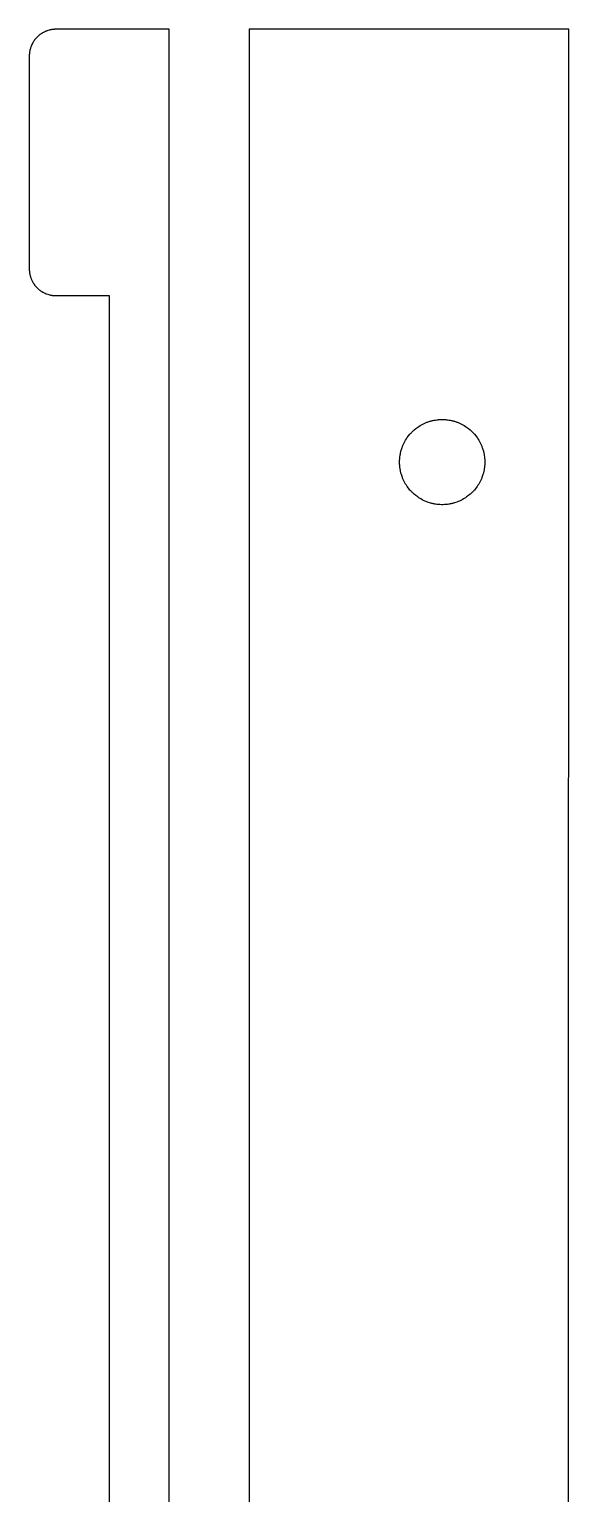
# Model space of a CAD drawing. Header units: metres. Extents: x -3 to 104, y 0 to 110.
# Drawn here: x -3 to 17.2, y 55 to 110 of the extents above; entities that cross this region are included whole.
import ezdxf

# ---------------------------------------------------------------- set-up
doc = ezdxf.new("R2010")
doc.units = ezdxf.units.M

msp = doc.modelspace()

# ---------------------------------------------------------------- linework, layer by layer
for p, q in [((-2.24219, 109.971), (-2.30859, 109.951)), ((-2.22461, 109.975), (-2.24219, 109.971)), ((-2.20801, 109.979), (-2.22461, 109.975)), ((-2.19043, 109.981), (-2.20801, 109.979)), ((-2.17383, 109.984), (-2.19043, 109.981)), ((-2.15625, 109.987), (-2.17383, 109.984)), ((-2.13965, 109.99), (-2.15625, 109.987)), ((-2.06934, 109.998), (-2.13965, 109.99)), ((-2.05273, 109.999), (-2.06934, 109.998)), ((-2.03516, 109.999), (-2.05273, 109.999)), ((-2.01758, 110), (-2.03516, 109.999)), ((2.25, 110), (-2.01758, 110)), ((2.25, 18.25), (2.25, 110)), ((17.25, 110), (5.25, 110)), ((5.25, 110), (5.25, 18.25)), ((17.2354, 18.168), (17.25, 110)), ((-2.90625, 109.423), (-2.91309, 109.406)), ((-2.88281, 109.47), (-2.90625, 109.423)), ((-2.875, 109.484), (-2.88281, 109.47)), ((-2.86621, 109.5), (-2.875, 109.484)), ((-2.85742, 109.515), (-2.86621, 109.5)), ((-2.84766, 109.53), (-2.85742, 109.515)), ((-2.83887, 109.545), (-2.84766, 109.53)), ((-2.8291, 109.56), (-2.83887, 109.545)), ((-2.81934, 109.573), (-2.8291, 109.56)), ((-2.80859, 109.588), (-2.81934, 109.573)), ((-2.79883, 109.602), (-2.80859, 109.588)), ((-2.77734, 109.629), (-2.79883, 109.602)), ((-2.76562, 109.643), (-2.77734, 109.629)), ((-2.75488, 109.656), (-2.76562, 109.643)), ((-2.71973, 109.694), (-2.75488, 109.656)), ((-2.69434, 109.72), (-2.71973, 109.694)), ((-2.65625, 109.755), (-2.69434, 109.72)), ((-2.64258, 109.766), (-2.65625, 109.755)), ((-2.62891, 109.777), (-2.64258, 109.766)), ((-2.60156, 109.799), (-2.62891, 109.777)), ((-2.58789, 109.809), (-2.60156, 109.799)), ((-2.57324, 109.819), (-2.58789, 109.809)), ((-2.55957, 109.829), (-2.57324, 109.819)), ((-2.54492, 109.839), (-2.55957, 109.829)), ((-2.53027, 109.848), (-2.54492, 109.839)), ((-2.51465, 109.857), (-2.53027, 109.848)), ((-2.5, 109.866), (-2.51465, 109.857)), ((-2.48438, 109.875), (-2.5, 109.866)), ((-2.46973, 109.883), (-2.48438, 109.875)), ((-2.42285, 109.906), (-2.46973, 109.883)), ((-2.40625, 109.913), (-2.42285, 109.906)), ((-2.39062, 109.921), (-2.40625, 109.913)), ((-2.375, 109.927), (-2.39062, 109.921)), ((-2.3584, 109.934), (-2.375, 109.927)), ((-2.30859, 109.951), (-2.3584, 109.934)), ((-2.99902, 109.035), (-3, 109.018)), ((-3, 109.018), (-3, 100.982)), ((-2.99805, 109.069), (-2.99902, 109.053)), ((-2.99902, 109.053), (-2.99902, 109.035)), ((-2.99023, 109.14), (-2.99805, 109.069)), ((-2.9873, 109.156), (-2.99023, 109.14)), ((-2.98438, 109.174), (-2.9873, 109.156)), ((-2.98145, 109.19), (-2.98438, 109.174)), ((-2.97852, 109.208), (-2.98145, 109.19)), ((-2.97461, 109.225), (-2.97852, 109.208)), ((-2.9707, 109.242), (-2.97461, 109.225)), ((-2.95117, 109.309), (-2.9707, 109.242)), ((-2.93359, 109.358), (-2.95117, 109.309)), ((-2.92676, 109.375), (-2.93359, 109.358)), ((-2.9209, 109.391), (-2.92676, 109.375)), ((-2.91309, 109.406), (-2.9209, 109.391)), ((-3, 100.982), (-2.99902, 100.965)), ((-2.99902, 100.965), (-2.99902, 100.947)), ((-2.99902, 100.947), (-2.99805, 100.931)), ((-2.99805, 100.931), (-2.99023, 100.86)), ((-2.99023, 100.86), (-2.9873, 100.844)), ((-2.9873, 100.844), (-2.98438, 100.826)), ((-2.98438, 100.826), (-2.98145, 100.81)), ((-2.98145, 100.81), (-2.97852, 100.792)), ((-2.97852, 100.792), (-2.97461, 100.775)), ((-2.97461, 100.775), (-2.9707, 100.758)), ((-2.9707, 100.758), (-2.95117, 100.691)), ((-2.95117, 100.691), (-2.93359, 100.642)), ((-2.93359, 100.642), (-2.92676, 100.625)), ((-2.92676, 100.625), (-2.9209, 100.609)), ((-2.9209, 100.609), (-2.91309, 100.594)), ((-2.91309, 100.594), (-2.90625, 100.577)), ((-2.90625, 100.577), (-2.88281, 100.53)), ((-2.88281, 100.53), (-2.875, 100.516)), ((-2.875, 100.516), (-2.86621, 100.5)), ((-2.86621, 100.5), (-2.85742, 100.485)), ((-2.85742, 100.485), (-2.84766, 100.47)), ((-2.84766, 100.47), (-2.83887, 100.455)), ((-2.83887, 100.455), (-2.8291, 100.44)), ((-2.8291, 100.44), (-2.81934, 100.427)), ((-2.81934, 100.427), (-2.80859, 100.412)), ((-2.80859, 100.412), (-2.79883, 100.398)), ((-2.79883, 100.398), (-2.77734, 100.371)), ((-2.77734, 100.371), (-2.76562, 100.357)), ((-2.76562, 100.357), (-2.75488, 100.344)), ((-2.75488, 100.344), (-2.71973, 100.306)), ((-2.71973, 100.306), (-2.69434, 100.28)), ((-2.69434, 100.28), (-2.65625, 100.245)), ((-2.65625, 100.245), (-2.64258, 100.234)), ((-2.64258, 100.234), (-2.62891, 100.223)), ((-2.62891, 100.223), (-2.60156, 100.201)), ((-2.60156, 100.201), (-2.58789, 100.191)), ((-2.58789, 100.191), (-2.57324, 100.181)), ((-2.57324, 100.181), (-2.55957, 100.171)), ((-2.55957, 100.171), (-2.54492, 100.161)), ((-2.54492, 100.161), (-2.53027, 100.152)), ((-2.53027, 100.152), (-2.51465, 100.143)), ((-2.51465, 100.143), (-2.5, 100.134)), ((-2.5, 100.134), (-2.48438, 100.125)), ((-2.48438, 100.125), (-2.46973, 100.117)), ((-2.46973, 100.117), (-2.42285, 100.094)), ((-2.42285, 100.094), (-2.40625, 100.087)), ((-2.40625, 100.087), (-2.39062, 100.079)), ((-2.39062, 100.079), (-2.375, 100.073)), ((-2.375, 100.073), (-2.3584, 100.066)), ((-2.3584, 100.066), (-2.30859, 100.049)), ((-2.30859, 100.049), (-2.24219, 100.029)), ((-2.24219, 100.029), (-2.22461, 100.025)), ((-2.22461, 100.025), (-2.20801, 100.021)), ((-2.20801, 100.021), (-2.19043, 100.019)), ((-2.19043, 100.019), (-2.17383, 100.016)), ((-2.17383, 100.016), (-2.15625, 100.013)), ((-2.15625, 100.013), (-2.13965, 100.01)), ((-2.13965, 100.01), (-2.06934, 100.002)), ((-2.06934, 100.002), (-2.05273, 100.001)), ((-2.05273, 100.001), (-2.03516, 100.001)), ((-2.03516, 100.001), (-2.01758, 100)), ((-2.01758, 100), (0, 100)), ((0, 100), (0, 40)), ((11.6758, 95.1211), (11.7002, 95.1357)), ((11.7002, 95.1357), (11.749, 95.1631)), ((11.749, 95.1631), (11.7734, 95.1758)), ((11.7734, 95.1758), (11.7988, 95.1885)), ((11.7988, 95.1885), (11.8496, 95.2119)), ((11.8496, 95.2119), (11.9004, 95.2334)), ((11.9004, 95.2334), (11.9268, 95.2441)), ((11.9268, 95.2441), (11.9531, 95.2539)), ((11.9531, 95.2539), (12.0322, 95.2803)), ((12.0322, 95.2803), (12.0586, 95.2881)), ((12.0586, 95.2881), (12.0859, 95.2959)), ((12.0859, 95.2959), (12.1133, 95.3027)), ((12.1133, 95.3027), (12.1396, 95.3086)), ((12.1396, 95.3086), (12.167, 95.3154)), ((12.167, 95.3154), (12.1943, 95.3203)), ((12.1943, 95.3203), (12.2217, 95.3262)), ((12.2217, 95.3262), (12.25, 95.3301)), ((12.25, 95.3301), (12.3047, 95.3379)), ((12.3047, 95.3379), (12.333, 95.3408)), ((12.333, 95.3408), (12.3604, 95.3438)), ((12.3604, 95.3438), (12.3887, 95.3457)), ((12.3887, 95.3457), (12.416, 95.3477)), ((12.416, 95.3477), (12.4717, 95.3496)), ((12.4717, 95.3496), (12.5283, 95.3496)), ((12.5283, 95.3496), (12.584, 95.3477)), ((12.584, 95.3477), (12.6113, 95.3457)), ((12.6113, 95.3457), (12.6396, 95.3438)), ((12.6396, 95.3438), (12.667, 95.3408)), ((12.667, 95.3408), (12.6953, 95.3379)), ((12.6953, 95.3379), (12.75, 95.3301)), ((12.75, 95.3301), (12.7783, 95.3262)), ((12.7783, 95.3262), (12.8057, 95.3203)), ((12.8057, 95.3203), (12.833, 95.3154)), ((12.833, 95.3154), (12.8604, 95.3086)), ((12.8604, 95.3086), (12.8867, 95.3027)), ((12.8867, 95.3027), (12.9141, 95.2959)), ((12.9141, 95.2959), (12.9414, 95.2881)), ((12.9414, 95.2881), (12.9678, 95.2803)), ((12.9678, 95.2803), (13.0469, 95.2539)), ((13.0469, 95.2539), (13.0732, 95.2441)), ((13.0732, 95.2441), (13.0996, 95.2334)), ((13.0996, 95.2334), (13.1504, 95.2119)), ((13.1504, 95.2119), (13.2012, 95.1885)), ((13.2012, 95.1885), (13.2266, 95.1758)), ((13.2266, 95.1758), (13.251, 95.1631)), ((13.251, 95.1631), (13.2998, 95.1357)), ((13.2998, 95.1357), (13.3242, 95.1211)), ((11.1143, 94.5498), (11.1289, 94.5742)), ((11.1289, 94.5742), (11.1582, 94.6211)), ((11.1582, 94.6211), (11.1895, 94.668)), ((11.1895, 94.668), (11.2393, 94.7354)), ((11.2393, 94.7354), (11.292, 94.7998)), ((11.292, 94.7998), (11.3105, 94.8203)), ((11.3105, 94.8203), (11.3301, 94.8408)), ((11.3301, 94.8408), (11.3486, 94.8613)), ((11.3486, 94.8613), (11.3682, 94.8818)), ((11.3682, 94.8818), (11.3887, 94.9014)), ((11.3887, 94.9014), (11.4092, 94.9199)), ((11.4092, 94.9199), (11.4297, 94.9395)), ((11.4297, 94.9395), (11.4502, 94.958)), ((11.4502, 94.958), (11.5146, 95.0107)), ((11.5146, 95.0107), (11.582, 95.0605)), ((11.582, 95.0605), (11.6289, 95.0918)), ((11.6289, 95.0918), (11.6758, 95.1211)), ((13.3242, 95.1211), (13.3711, 95.0918)), ((13.3711, 95.0918), (13.418, 95.0605)), ((13.418, 95.0605), (13.4854, 95.0107)), ((13.4854, 95.0107), (13.5498, 94.958)), ((13.5498, 94.958), (13.5703, 94.9395)), ((13.5703, 94.9395), (13.5908, 94.9199)), ((13.5908, 94.9199), (13.6113, 94.9014)), ((13.6113, 94.9014), (13.6318, 94.8818)), ((13.6318, 94.8818), (13.6514, 94.8613)), ((13.6514, 94.8613), (13.6699, 94.8408)), ((13.6699, 94.8408), (13.6895, 94.8203)), ((13.6895, 94.8203), (13.708, 94.7998)), ((13.708, 94.7998), (13.7607, 94.7354)), ((13.7607, 94.7354), (13.8105, 94.668)), ((13.8105, 94.668), (13.8418, 94.6211)), ((13.8418, 94.6211), (13.8711, 94.5742)), ((13.8711, 94.5742), (13.8857, 94.5498)), ((10.9199, 94), (10.9238, 94.0283)), ((10.9238, 94.0283), (10.9297, 94.0557)), ((10.9297, 94.0557), (10.9346, 94.083)), ((10.9346, 94.083), (10.9414, 94.1104)), ((10.9414, 94.1104), (10.9473, 94.1367)), ((10.9473, 94.1367), (10.9541, 94.1641)), ((10.9541, 94.1641), (10.9619, 94.1914)), ((10.9619, 94.1914), (10.9697, 94.2178)), ((10.9697, 94.2178), (10.9961, 94.2969)), ((10.9961, 94.2969), (11.0059, 94.3232)), ((11.0059, 94.3232), (11.0166, 94.3496)), ((11.0166, 94.3496), (11.0381, 94.4004)), ((11.0381, 94.4004), (11.0615, 94.4512)), ((11.0615, 94.4512), (11.0742, 94.4766)), ((11.0742, 94.4766), (11.0869, 94.501)), ((11.0869, 94.501), (11.1143, 94.5498)), ((13.8857, 94.5498), (13.9131, 94.501)), ((13.9131, 94.501), (13.9258, 94.4766)), ((13.9258, 94.4766), (13.9385, 94.4512)), ((13.9385, 94.4512), (13.9619, 94.4004)), ((13.9619, 94.4004), (13.9834, 94.3496)), ((13.9834, 94.3496), (13.9941, 94.3232)), ((13.9941, 94.3232), (14.0039, 94.2969)), ((14.0039, 94.2969), (14.0303, 94.2178)), ((14.0303, 94.2178), (14.0381, 94.1914)), ((14.0381, 94.1914), (14.0459, 94.1641)), ((14.0459, 94.1641), (14.0527, 94.1367)), ((14.0527, 94.1367), (14.0586, 94.1104)), ((14.0586, 94.1104), (14.0654, 94.083)), ((14.0654, 94.083), (14.0703, 94.0557)), ((14.0703, 94.0557), (14.0762, 94.0283)), ((14.0762, 94.0283), (14.0801, 94)), ((10.9004, 93.7783), (10.9023, 93.834)), ((10.9004, 93.7217), (10.9004, 93.7783)), ((10.9023, 93.666), (10.9004, 93.7217)), ((10.9023, 93.834), (10.9043, 93.8613)), ((10.9043, 93.6387), (10.9023, 93.666)), ((10.9043, 93.8613), (10.9062, 93.8896)), ((10.9062, 93.6104), (10.9043, 93.6387)), ((10.9062, 93.8896), (10.9092, 93.917)), ((10.9092, 93.583), (10.9062, 93.6104)), ((10.9092, 93.917), (10.9121, 93.9453)), ((10.9121, 93.5547), (10.9092, 93.583)), ((10.9121, 93.9453), (10.9199, 94)), ((10.9199, 93.5), (10.9121, 93.5547)), ((10.9238, 93.4717), (10.9199, 93.5)), ((14.0801, 93.5), (14.0762, 93.4717)), ((14.0801, 94), (14.0879, 93.9453)), ((14.0879, 93.5547), (14.0801, 93.5)), ((14.0879, 93.9453), (14.0908, 93.917)), ((14.0908, 93.583), (14.0879, 93.5547)), ((14.0908, 93.917), (14.0938, 93.8896)), ((14.0938, 93.6104), (14.0908, 93.583)), ((14.0938, 93.8896), (14.0957, 93.8613)), ((14.0957, 93.6387), (14.0938, 93.6104)), ((14.0957, 93.8613), (14.0977, 93.834)), ((14.0977, 93.666), (14.0957, 93.6387)), ((14.0977, 93.834), (14.0996, 93.7783)), ((14.0996, 93.7217), (14.0977, 93.666)), ((14.0996, 93.7783), (14.0996, 93.7217)), ((10.9297, 93.4443), (10.9238, 93.4717)), ((10.9346, 93.417), (10.9297, 93.4443)), ((10.9414, 93.3896), (10.9346, 93.417)), ((10.9473, 93.3633), (10.9414, 93.3896)), ((10.9541, 93.3359), (10.9473, 93.3633)), ((10.9619, 93.3086), (10.9541, 93.3359)), ((10.9697, 93.2822), (10.9619, 93.3086)), ((10.9961, 93.2031), (10.9697, 93.2822)), ((11.0059, 93.1768), (10.9961, 93.2031)), ((11.0166, 93.1504), (11.0059, 93.1768)), ((11.0381, 93.0996), (11.0166, 93.1504)), ((11.0615, 93.0488), (11.0381, 93.0996)), ((11.0742, 93.0234), (11.0615, 93.0488)), ((11.0869, 92.999), (11.0742, 93.0234)), ((11.1143, 92.9502), (11.0869, 92.999)), ((11.1289, 92.9258), (11.1143, 92.9502)), ((11.1582, 92.8789), (11.1289, 92.9258)), ((13.8711, 92.9258), (13.8418, 92.8789)), ((13.8857, 92.9502), (13.8711, 92.9258)), ((13.9131, 92.999), (13.8857, 92.9502)), ((13.9258, 93.0234), (13.9131, 92.999)), ((13.9385, 93.0488), (13.9258, 93.0234)), ((13.9619, 93.0996), (13.9385, 93.0488)), ((13.9834, 93.1504), (13.9619, 93.0996)), ((13.9941, 93.1768), (13.9834, 93.1504)), ((14.0039, 93.2031), (13.9941, 93.1768)), ((14.0303, 93.2822), (14.0039, 93.2031)), ((14.0381, 93.3086), (14.0303, 93.2822)), ((14.0459, 93.3359), (14.0381, 93.3086)), ((14.0527, 93.3633), (14.0459, 93.3359)), ((14.0586, 93.3896), (14.0527, 93.3633)), ((14.0654, 93.417), (14.0586, 93.3896)), ((14.0703, 93.4443), (14.0654, 93.417)), ((14.0762, 93.4717), (14.0703, 93.4443)), ((11.1895, 92.832), (11.1582, 92.8789)), ((11.2393, 92.7646), (11.1895, 92.832)), ((11.292, 92.7002), (11.2393, 92.7646)), ((11.3105, 92.6797), (11.292, 92.7002)), ((11.3301, 92.6592), (11.3105, 92.6797)), ((11.3486, 92.6387), (11.3301, 92.6592)), ((11.3682, 92.6182), (11.3486, 92.6387)), ((11.3887, 92.5986), (11.3682, 92.6182)), ((11.4092, 92.5801), (11.3887, 92.5986)), ((11.4297, 92.5605), (11.4092, 92.5801)), ((11.4502, 92.542), (11.4297, 92.5605)), ((11.5146, 92.4893), (11.4502, 92.542)), ((11.582, 92.4395), (11.5146, 92.4893)), ((11.6289, 92.4082), (11.582, 92.4395)), ((11.6758, 92.3789), (11.6289, 92.4082)), ((11.7002, 92.3643), (11.6758, 92.3789)), ((13.3242, 92.3789), (13.2998, 92.3643)), ((13.3711, 92.4082), (13.3242, 92.3789)), ((13.418, 92.4395), (13.3711, 92.4082)), ((13.4854, 92.4893), (13.418, 92.4395)), ((13.5498, 92.542), (13.4854, 92.4893)), ((13.5703, 92.5605), (13.5498, 92.542)), ((13.5908, 92.5801), (13.5703, 92.5605)), ((13.6113, 92.5986), (13.5908, 92.5801)), ((13.6318, 92.6182), (13.6113, 92.5986)), ((13.6514, 92.6387), (13.6318, 92.6182)), ((13.6699, 92.6592), (13.6514, 92.6387)), ((13.6895, 92.6797), (13.6699, 92.6592)), ((13.708, 92.7002), (13.6895, 92.6797)), ((13.7607, 92.7646), (13.708, 92.7002)), ((13.8105, 92.832), (13.7607, 92.7646)), ((13.8418, 92.8789), (13.8105, 92.832)), ((11.749, 92.3369), (11.7002, 92.3643)), ((11.7734, 92.3242), (11.749, 92.3369)), ((11.7988, 92.3115), (11.7734, 92.3242)), ((11.8496, 92.2881), (11.7988, 92.3115)), ((11.9004, 92.2666), (11.8496, 92.2881)), ((11.9268, 92.2559), (11.9004, 92.2666)), ((11.9531, 92.2461), (11.9268, 92.2559)), ((12.0322, 92.2197), (11.9531, 92.2461)), ((12.0586, 92.2119), (12.0322, 92.2197)), ((12.0859, 92.2041), (12.0586, 92.2119)), ((12.1133, 92.1973), (12.0859, 92.2041)), ((12.1396, 92.1914), (12.1133, 92.1973)), ((12.167, 92.1846), (12.1396, 92.1914)), ((12.1943, 92.1797), (12.167, 92.1846)), ((12.2217, 92.1738), (12.1943, 92.1797)), ((12.25, 92.1699), (12.2217, 92.1738)), ((12.3047, 92.1621), (12.25, 92.1699)), ((12.333, 92.1592), (12.3047, 92.1621)), ((12.3604, 92.1562), (12.333, 92.1592)), ((12.3887, 92.1543), (12.3604, 92.1562)), ((12.416, 92.1523), (12.3887, 92.1543)), ((12.4717, 92.1504), (12.416, 92.1523)), ((12.5283, 92.1504), (12.4717, 92.1504)), ((12.584, 92.1523), (12.5283, 92.1504)), ((12.6113, 92.1543), (12.584, 92.1523)), ((12.6396, 92.1562), (12.6113, 92.1543)), ((12.667, 92.1592), (12.6396, 92.1562)), ((12.6953, 92.1621), (12.667, 92.1592)), ((12.75, 92.1699), (12.6953, 92.1621)), ((12.7783, 92.1738), (12.75, 92.1699)), ((12.8057, 92.1797), (12.7783, 92.1738)), ((12.833, 92.1846), (12.8057, 92.1797)), ((12.8604, 92.1914), (12.833, 92.1846)), ((12.8867, 92.1973), (12.8604, 92.1914)), ((12.9141, 92.2041), (12.8867, 92.1973)), ((12.9414, 92.2119), (12.9141, 92.2041)), ((12.9678, 92.2197), (12.9414, 92.2119)), ((13.0469, 92.2461), (12.9678, 92.2197)), ((13.0732, 92.2559), (13.0469, 92.2461)), ((13.0996, 92.2666), (13.0732, 92.2559)), ((13.1504, 92.2881), (13.0996, 92.2666)), ((13.2012, 92.3115), (13.1504, 92.2881)), ((13.2266, 92.3242), (13.2012, 92.3115)), ((13.251, 92.3369), (13.2266, 92.3242)), ((13.2998, 92.3643), (13.251, 92.3369))]:
    msp.add_line(p, q)

doc.saveas('drawing.dxf')
